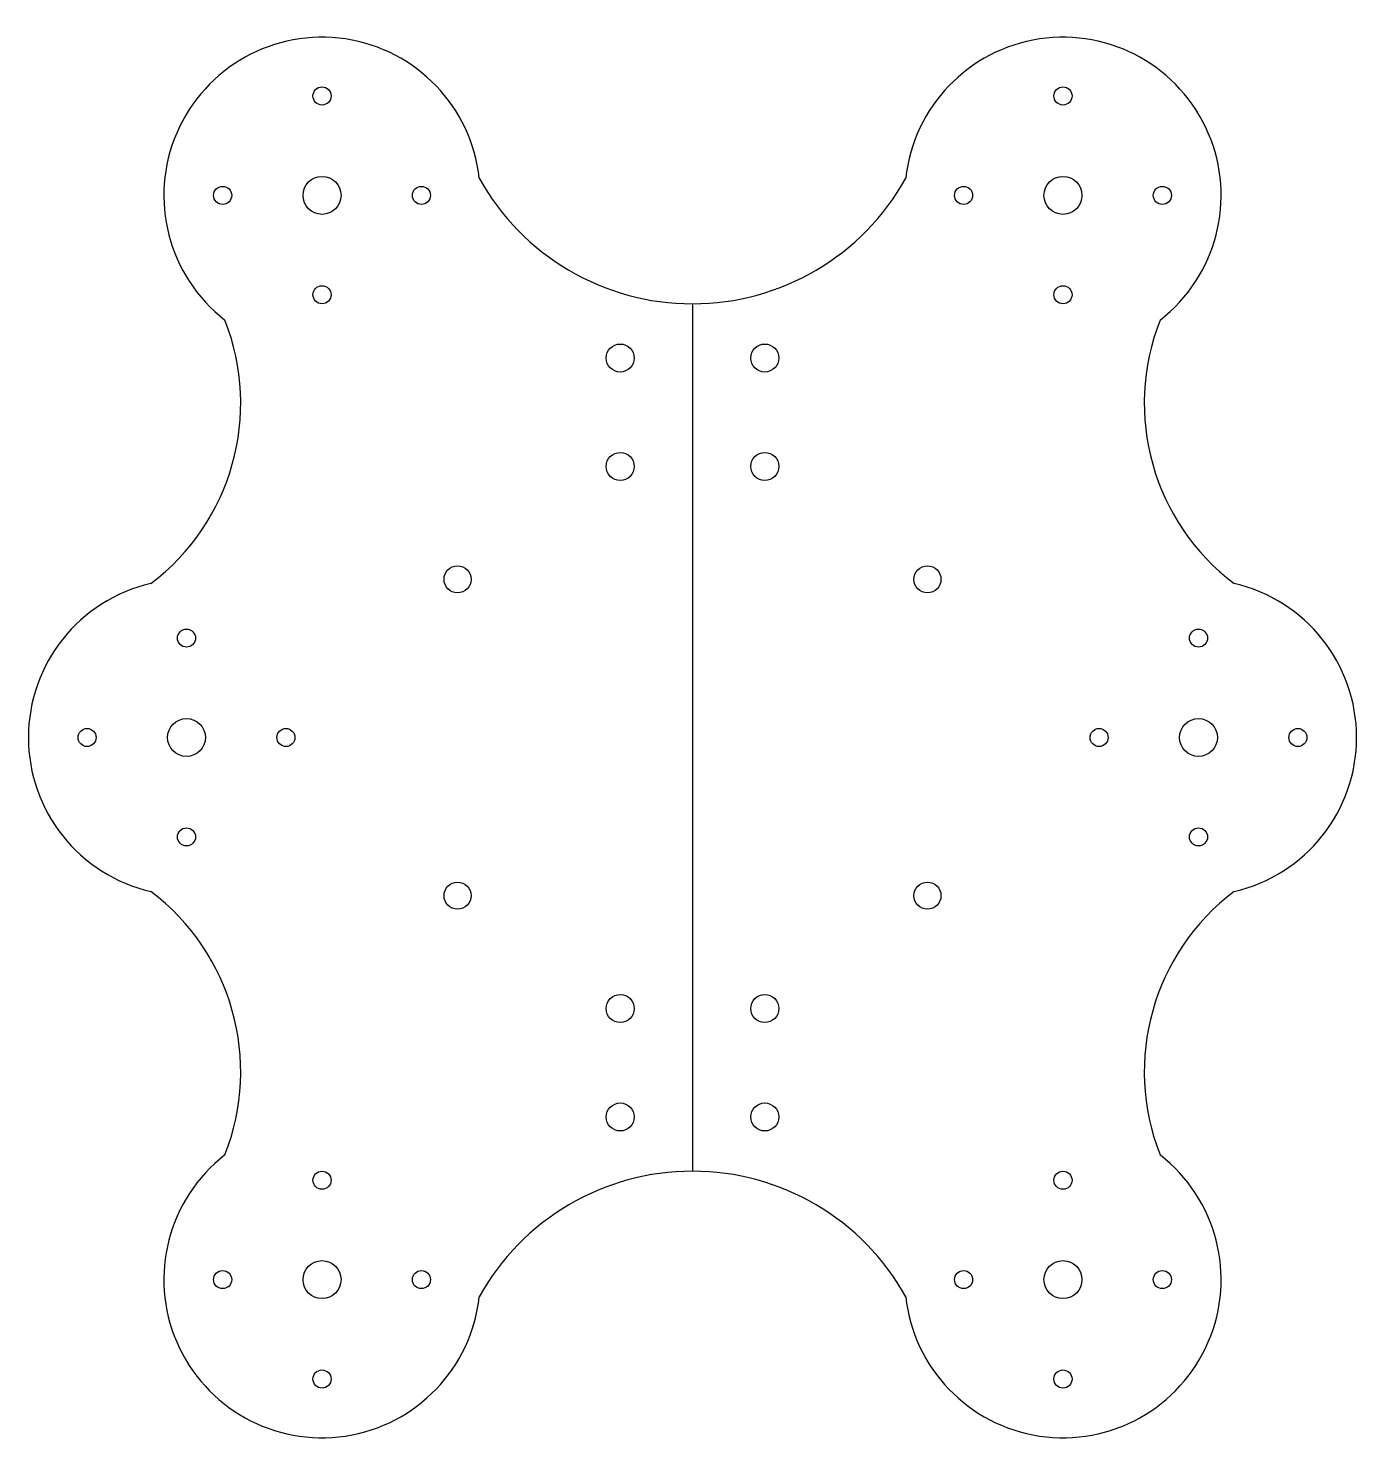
# Model space of a CAD drawing. Extents: x -74 to 74, y -78 to 78.
import ezdxf

# ---------------------------------------------------------------- set-up
doc = ezdxf.new("R2010")
doc.units = 0
doc.layers.get('0').update_dxf_attribs({"linetype": 'continuous'})

# ---------------------------------------------------------------- blocks, each defined once
blk = doc.blocks.new('FUSION')
at = {"color": 0}
blk.add_line((0, 48), (0, -48), dxfattribs=at)
for centre, radius in [((-41, 71), 1), ((41, 71), 1), ((-41, 60), 2.1), ((41, 60), 2.1), ((-52, 60), 1), ((-30, 60), 1), ((30, 60), 1), ((52, 60), 1), ((-41, 49), 1), ((41, 49), 1), ((-8, 42), 1.55), ((8, 42), 1.55), ((-8, 30), 1.55), ((8, 30), 1.55), ((-26, 17.5), 1.5), ((26, 17.5), 1.5), ((-56, 11), 1), ((56, 11), 1), ((-56, 0), 2.1), ((56, 0), 2.1), ((-67, 0), 1), ((-45, 0), 1), ((45, 0), 1), ((67, 0), 1), ((-56, -11), 1), ((56, -11), 1), ((-26, -17.5), 1.5), ((26, -17.5), 1.5), ((-8, -30), 1.55), ((8, -30), 1.55), ((-8, -42), 1.55), ((8, -42), 1.55), ((-41, -49), 1), ((41, -49), 1), ((-41, -60), 2.1), ((41, -60), 2.1), ((-52, -60), 1), ((-30, -60), 1), ((30, -60), 1), ((52, -60), 1), ((-41, -71), 1), ((41, -71), 1)]:
    blk.add_circle(centre, radius, dxfattribs=at)
for centre, radius, start, end in [((-41, 60), 17.5, 6.1912, -127.9049), ((41, 60), 17.5, -52.0951, 173.8088), ((0, 75), 27, -150.9446, -90), ((0, 75), 27, -90, -29.0554), ((-75, 37), 25, -52.9276, 21.5725), ((75, 37), 25, 158.4275, -127.0724), ((-56, 0), 17.5, 102.9757, -102.9757), ((56, 0), 17.5, -77.0243, 77.0243), ((-75, -37), 25, -21.5725, 52.9276), ((75, -37), 25, 127.0724, -158.4275), ((-41, -60), 17.5, 127.9049, -6.1912), ((41, -60), 17.5, -173.8088, 52.0951), ((0, -75), 27, 90, 150.9446), ((0, -75), 27, 29.0554, 90)]:
    blk.add_arc(centre, radius, start, end, dxfattribs=at)

msp = doc.modelspace()

# ---------------------------------------------------------------- block references
at = {"color": 0}
msp.add_blockref('FUSION', (0, 0), dxfattribs=at)

doc.saveas('drawing.dxf')
